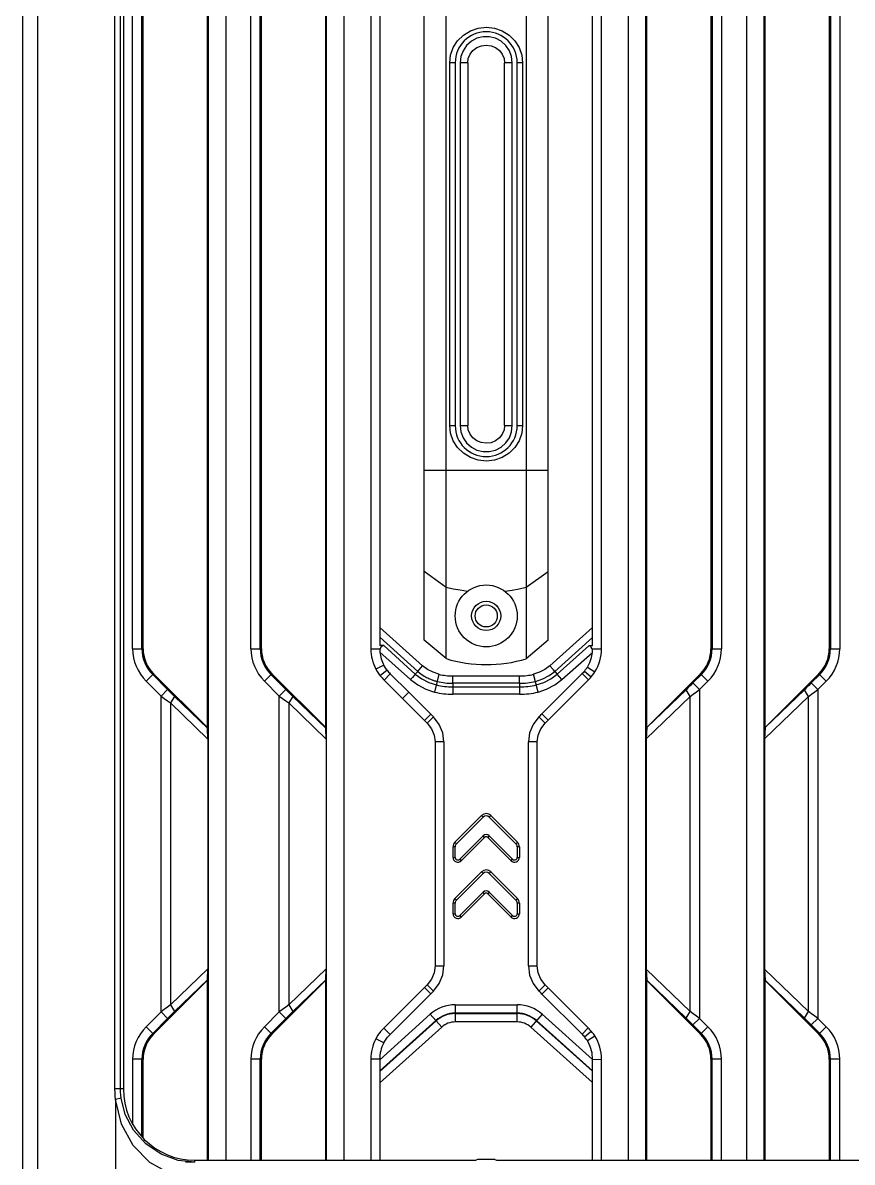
# Model space of a CAD drawing. Header units: millimetres. Extents: x -3132 to 28633, y 682 to 5849.
# Drawn here: x 7383.7 to 7477.4, y 1726.8 to 1855.5 of the extents above; entities that cross this region are included whole.
import ezdxf

# ---------------------------------------------------------------- set-up
doc = ezdxf.new("R2010")
doc.units = ezdxf.units.MM

msp = doc.modelspace()

# ---------------------------------------------------------------- linework, layer by layer
at = {"linetype": 'Continuous'}
for p, q in [((7383.661, 1715.92), (7383.661, 2695.146)), ((7385.328, 2694.142), (7385.328, 1716.924)), ((7452.059, 1950.619), (7452.059, 1727.033)), ((7465.429, 1950.619), (7465.429, 1727.033)), ((7454.052, 1727.033), (7454.052, 1949.713)), ((7467.422, 1727.033), (7467.422, 1949.713)), ((7394.08, 1735.099), (7394.08, 1927.45)), ((7419.997, 1727.033), (7419.997, 1927.38)), ((7418, 1727.033), (7418, 1925.383)), ((7406.627, 1727.033), (7406.627, 1914.01)), ((7404.63, 1727.033), (7404.63, 1912.013)), ((7394.697, 1735.099), (7394.697, 1906.848)), ((7395.028, 1900.351), (7395.028, 1735.099)), ((7404.488, 1885.119), (7404.488, 1775.947)), ((7417.858, 1885.119), (7417.858, 1775.947)), ((7454.197, 1775.941), (7454.197, 1885.13)), ((7467.567, 1775.941), (7467.567, 1885.13)), ((7431.492, 1783.707), (7431.492, 1877.359)), ((7440.559, 1877.371), (7440.559, 1783.695)), ((7396.074, 1784.83), (7396.074, 1876.236)), ((7397.128, 1784.83), (7397.128, 1876.236)), ((7397.262, 1784.83), (7397.262, 1876.236)), ((7409.444, 1784.83), (7409.444, 1876.236)), ((7410.498, 1784.83), (7410.498, 1876.236)), ((7410.632, 1784.83), (7410.632, 1876.236)), ((7422.998, 1876.236), (7422.998, 1784.83)), ((7424, 1876.157), (7424, 1785.176)), ((7448.058, 1785.155), (7448.058, 1876.18)), ((7449.058, 1784.83), (7449.058, 1876.226)), ((7461.424, 1876.236), (7461.424, 1784.83)), ((7461.558, 1876.236), (7461.558, 1784.83)), ((7462.612, 1876.236), (7462.612, 1784.83)), ((7474.794, 1876.236), (7474.794, 1784.83)), ((7474.928, 1876.236), (7474.928, 1784.83)), ((7475.982, 1876.236), (7475.982, 1784.83)), ((7429.028, 1785.798), (7429.028, 1875.267)), ((7443.028, 1785.788), (7443.028, 1875.278)), ((7432.528, 1851.033), (7431.906, 1851.033)), ((7431.906, 1810.033), (7431.906, 1851.033)), ((7432.528, 1851.033), (7432.528, 1810.033)), ((7433.943, 1851.033), (7433.078, 1851.033)), ((7433.078, 1851.033), (7433.078, 1810.033)), ((7433.943, 1851.033), (7433.943, 1810.033)), ((7438.978, 1851.033), (7438.111, 1851.033)), ((7438.111, 1810.033), (7438.111, 1851.033)), ((7438.978, 1810.033), (7438.978, 1851.033)), ((7440.149, 1851.033), (7439.528, 1851.033)), ((7439.528, 1810.033), (7439.528, 1851.033)), ((7440.149, 1851.033), (7440.149, 1810.033)), ((7431.906, 1810.033), (7432.528, 1810.033)), ((7433.078, 1810.033), (7433.943, 1810.033)), ((7438.111, 1810.033), (7438.978, 1810.033)), ((7439.528, 1810.033), (7440.149, 1810.033)), ((7429.028, 1805.007), (7443.028, 1805.007)), ((7431.492, 1791.758), (7429.028, 1793.534)), ((7443.028, 1793.525), (7440.559, 1791.748)), ((7428.842, 1782.894), (7424, 1787.238)), ((7448.058, 1787.214), (7443.221, 1782.888)), ((7428.292, 1782.269), (7424.002, 1786.118)), ((7431.492, 1783.707), (7429.028, 1785.798)), ((7443.028, 1785.788), (7440.559, 1783.695)), ((7448.058, 1786.098), (7443.771, 1782.263)), ((7396.074, 1784.83), (7397.262, 1784.83)), ((7409.444, 1784.83), (7410.632, 1784.83)), ((7422.998, 1784.83), (7424.047, 1784.83)), ((7424.443, 1785.176), (7424.001, 1785.175)), ((7424.017, 1784.441), (7427.468, 1781.344)), ((7424.443, 1785.176), (7428.019, 1781.968)), ((7444.044, 1781.962), (7447.613, 1785.155)), ((7444.593, 1781.337), (7448.035, 1784.416)), ((7448.058, 1785.155), (7447.613, 1785.155)), ((7448.001, 1784.83), (7449.058, 1784.83)), ((7461.424, 1784.83), (7462.612, 1784.83)), ((7474.794, 1784.83), (7475.982, 1784.83)), ((7424.459, 1782.965), (7423.572, 1782.504)), ((7398.434, 1782.001), (7397.594, 1781.161)), ((7400.027, 1780.219), (7398.339, 1781.906)), ((7404.488, 1775.947), (7398.434, 1782.001)), ((7411.804, 1782.001), (7410.964, 1781.161)), ((7413.397, 1780.219), (7411.709, 1781.906)), ((7417.858, 1775.947), (7411.804, 1782.001)), ((7424.826, 1782.396), (7424.04, 1781.777)), ((7425.176, 1782.008), (7424.486, 1781.283)), ((7427.278, 1779.923), (7425.176, 1782.008)), ((7428.292, 1782.269), (7428.019, 1781.968)), ((7428.292, 1782.269), (7428.438, 1782.437)), ((7428.438, 1782.437), (7428.842, 1782.894)), ((7430.691, 1781.939), (7430.199, 1779.928)), ((7432.246, 1781.764), (7439.811, 1781.764)), ((7441.884, 1779.931), (7441.388, 1781.941)), ((7446.882, 1782.027), (7442.326, 1777.471)), ((7443.622, 1782.429), (7443.222, 1782.888)), ((7443.771, 1782.263), (7443.622, 1782.429)), ((7443.771, 1782.263), (7444.044, 1781.962)), ((7444.593, 1781.337), (7444.044, 1781.962)), ((7446.882, 1782.027), (7447.583, 1781.314)), ((7447.137, 1782.303), (7447.902, 1781.659)), ((7447.459, 1782.728), (7448.31, 1782.203)), ((7460.252, 1782.001), (7454.197, 1775.941)), ((7460.347, 1781.906), (7459.397, 1780.956)), ((7461.092, 1781.161), (7460.252, 1782.001)), ((7473.622, 1782.001), (7467.567, 1775.941)), ((7473.717, 1781.906), (7472.767, 1780.956)), ((7474.462, 1781.161), (7473.622, 1782.001)), ((7397.594, 1781.161), (7399.282, 1779.474)), ((7410.964, 1781.161), (7412.652, 1779.474)), ((7424.486, 1781.283), (7426.572, 1779.215)), ((7430.42, 1781.149), (7430.494, 1781.13)), ((7432.254, 1780.932), (7432.252, 1780.526)), ((7432.252, 1780.526), (7439.804, 1780.526)), ((7439.802, 1780.932), (7432.254, 1780.932)), ((7439.802, 1780.932), (7439.804, 1780.526)), ((7443.034, 1776.763), (7447.583, 1781.314)), ((7459.397, 1780.956), (7460.142, 1780.211)), ((7460.142, 1780.211), (7461.092, 1781.161)), ((7472.767, 1780.956), (7473.512, 1780.211)), ((7473.512, 1780.211), (7474.462, 1781.161)), ((7399.282, 1779.474), (7400.027, 1780.219)), ((7399.282, 1743.805), (7399.282, 1779.474)), ((7400.813, 1779.446), (7400.351, 1778.7)), ((7404.523, 1775.863), (7400.813, 1779.446)), ((7412.652, 1779.474), (7413.397, 1780.219)), ((7412.652, 1743.805), (7412.652, 1779.474)), ((7414.183, 1779.446), (7413.721, 1778.7)), ((7417.893, 1775.863), (7414.183, 1779.446)), ((7427.278, 1779.923), (7426.572, 1779.215)), ((7426.572, 1779.215), (7429.069, 1776.713)), ((7429.776, 1777.42), (7427.278, 1779.923)), ((7439.797, 1779.694), (7432.259, 1779.694)), ((7454.112, 1774.647), (7459.073, 1779.438)), ((7458.611, 1780.183), (7454.184, 1775.909)), ((7459.073, 1779.438), (7458.611, 1780.183)), ((7459.073, 1743.841), (7459.073, 1779.438)), ((7460.142, 1780.211), (7460.142, 1743.068)), ((7467.482, 1774.647), (7472.443, 1779.438)), ((7471.981, 1780.183), (7467.554, 1775.909)), ((7472.443, 1779.438), (7471.981, 1780.183)), ((7472.443, 1743.841), (7472.443, 1779.438)), ((7473.512, 1780.211), (7473.512, 1743.068)), ((7400.351, 1778.7), (7404.591, 1774.605)), ((7400.351, 1778.7), (7400.351, 1744.578)), ((7413.721, 1778.7), (7417.961, 1774.605)), ((7413.721, 1778.7), (7413.721, 1744.578)), ((7429.776, 1777.42), (7429.069, 1776.713)), ((7430.063, 1777.134), (7429.356, 1776.428)), ((7441.985, 1777.132), (7442.694, 1776.426)), ((7442.326, 1777.471), (7443.034, 1776.763)), ((7404.488, 1775.947), (7404.523, 1775.863)), ((7404.591, 1774.605), (7404.523, 1775.863)), ((7417.858, 1775.947), (7417.893, 1775.863)), ((7417.961, 1774.605), (7417.893, 1775.863)), ((7454.181, 1775.911), (7454.112, 1774.647)), ((7454.198, 1775.941), (7454.181, 1775.911)), ((7467.551, 1775.911), (7467.482, 1774.647)), ((7467.568, 1775.941), (7467.551, 1775.911)), ((7404.591, 1774.605), (7404.591, 1748.674)), ((7417.961, 1774.605), (7417.961, 1748.674)), ((7430.251, 1774.291), (7430.251, 1748.987)), ((7431.252, 1774.291), (7430.252, 1774.291)), ((7431.252, 1774.291), (7431.251, 1748.987)), ((7441.803, 1774.292), (7440.803, 1774.292)), ((7440.803, 1748.988), (7440.803, 1774.292)), ((7441.803, 1748.987), (7441.803, 1774.292)), ((7454.112, 1774.647), (7454.112, 1748.631)), ((7467.482, 1774.647), (7467.482, 1748.631)), ((7435.498, 1765.977), (7432.498, 1762.977)), ((7432.675, 1762.801), (7435.675, 1765.801)), ((7435.675, 1765.801), (7435.498, 1765.977)), ((7436.558, 1765.977), (7436.382, 1765.801)), ((7436.382, 1765.801), (7439.382, 1762.801)), ((7439.558, 1762.977), (7436.558, 1765.977)), ((7435.675, 1763.679), (7433.04, 1761.045)), ((7435.851, 1763.503), (7435.675, 1763.679)), ((7436.382, 1763.679), (7436.205, 1763.503)), ((7439.016, 1761.045), (7436.382, 1763.679)), ((7432.528, 1762.447), (7432.278, 1762.447)), ((7432.278, 1761.257), (7432.278, 1762.447)), ((7432.498, 1762.977), (7432.675, 1762.801)), ((7432.528, 1761.257), (7432.528, 1762.447)), ((7433.217, 1760.868), (7435.851, 1763.503)), ((7436.205, 1763.503), (7438.839, 1760.868)), ((7439.382, 1762.801), (7439.558, 1762.977)), ((7439.778, 1762.447), (7439.528, 1762.447)), ((7439.528, 1762.447), (7439.528, 1761.257)), ((7439.778, 1762.447), (7439.778, 1761.257)), ((7432.278, 1761.257), (7432.528, 1761.257)), ((7439.528, 1761.257), (7439.778, 1761.257)), ((7433.04, 1761.045), (7433.217, 1760.868)), ((7438.839, 1760.868), (7439.016, 1761.045)), ((7435.498, 1759.614), (7432.498, 1756.614)), ((7432.675, 1756.437), (7435.675, 1759.437)), ((7435.675, 1759.437), (7435.498, 1759.614)), ((7436.558, 1759.614), (7436.382, 1759.437)), ((7436.382, 1759.437), (7439.382, 1756.437)), ((7439.558, 1756.614), (7436.558, 1759.614)), ((7435.675, 1757.315), (7433.04, 1754.681)), ((7435.851, 1757.139), (7435.675, 1757.315)), ((7436.382, 1757.315), (7436.205, 1757.139)), ((7439.016, 1754.681), (7436.382, 1757.315)), ((7432.528, 1756.083), (7432.278, 1756.083)), ((7432.278, 1754.893), (7432.278, 1756.083)), ((7432.498, 1756.614), (7432.675, 1756.437)), ((7432.528, 1754.893), (7432.528, 1756.083)), ((7433.217, 1754.504), (7435.851, 1757.139)), ((7436.205, 1757.139), (7438.839, 1754.504)), ((7439.382, 1756.437), (7439.558, 1756.614)), ((7439.778, 1756.083), (7439.528, 1756.083)), ((7439.528, 1756.083), (7439.528, 1754.893)), ((7439.778, 1756.083), (7439.778, 1754.893)), ((7432.278, 1754.893), (7432.528, 1754.893)), ((7433.04, 1754.681), (7433.217, 1754.504)), ((7438.839, 1754.504), (7439.016, 1754.681)), ((7439.528, 1754.893), (7439.778, 1754.893)), ((7404.591, 1748.674), (7400.351, 1744.578)), ((7404.523, 1747.416), (7404.591, 1748.674)), ((7417.961, 1748.674), (7413.721, 1744.578)), ((7417.893, 1747.416), (7417.961, 1748.674)), ((7430.251, 1748.987), (7431.251, 1748.987)), ((7440.803, 1748.988), (7441.803, 1748.988)), ((7459.073, 1743.841), (7454.112, 1748.631)), ((7454.112, 1748.631), (7454.181, 1747.363)), ((7472.443, 1743.841), (7467.482, 1748.631)), ((7467.482, 1748.631), (7467.551, 1747.363)), ((7398.434, 1741.277), (7404.488, 1747.332)), ((7400.813, 1743.833), (7404.523, 1747.416)), ((7404.488, 1747.332), (7404.523, 1747.416)), ((7404.488, 1747.332), (7404.488, 1727.033)), ((7411.804, 1741.277), (7417.858, 1747.332)), ((7414.183, 1743.833), (7417.893, 1747.416)), ((7417.858, 1747.332), (7417.893, 1747.416)), ((7417.858, 1747.332), (7417.858, 1727.033)), ((7454.186, 1747.367), (7458.611, 1743.096)), ((7454.197, 1747.342), (7460.252, 1741.277)), ((7454.197, 1727.033), (7454.197, 1747.342)), ((7467.556, 1747.367), (7471.981, 1743.096)), ((7467.567, 1747.342), (7473.622, 1741.277)), ((7467.567, 1727.033), (7467.567, 1747.342)), ((7429.057, 1746.554), (7424.464, 1741.973)), ((7425.165, 1741.26), (7429.763, 1745.846)), ((7429.763, 1745.846), (7429.057, 1746.554)), ((7430.069, 1746.15), (7429.361, 1746.856)), ((7441.99, 1746.142), (7442.698, 1746.849)), ((7443.024, 1746.524), (7442.317, 1745.817)), ((7442.317, 1745.817), (7446.871, 1741.263)), ((7447.568, 1741.981), (7443.024, 1746.524)), ((7400.351, 1744.578), (7400.813, 1743.833)), ((7413.721, 1744.578), (7414.183, 1743.833)), ((7432.527, 1744.601), (7439.536, 1744.601)), ((7432.527, 1744.601), (7432.527, 1742.66)), ((7439.536, 1742.66), (7439.536, 1744.601)), ((7399.282, 1743.805), (7397.594, 1742.117)), ((7398.339, 1741.372), (7400.027, 1743.06)), ((7400.027, 1743.06), (7399.282, 1743.805)), ((7412.652, 1743.805), (7410.964, 1742.117)), ((7411.709, 1741.372), (7413.397, 1743.06)), ((7413.397, 1743.06), (7412.652, 1743.805)), ((7429.708, 1743.522), (7423.998, 1738.399)), ((7431.005, 1742.077), (7429.708, 1743.522)), ((7439.536, 1743.653), (7432.527, 1743.653)), ((7432.527, 1743.609), (7439.536, 1743.609)), ((7442.35, 1743.526), (7441.056, 1742.079)), ((7448.058, 1738.429), (7442.35, 1743.526)), ((7458.611, 1743.096), (7459.073, 1743.841)), ((7460.142, 1743.068), (7459.397, 1742.323)), ((7461.092, 1742.117), (7460.142, 1743.068)), ((7471.981, 1743.096), (7472.443, 1743.841)), ((7473.512, 1743.068), (7472.767, 1742.323)), ((7474.462, 1742.117), (7473.512, 1743.068)), ((7397.594, 1742.117), (7398.434, 1741.277)), ((7410.964, 1742.117), (7411.804, 1741.277)), ((7430.342, 1742.816), (7423.998, 1737.124)), ((7423.998, 1737.065), (7430.371, 1742.783)), ((7423.998, 1735.79), (7431.005, 1742.077)), ((7425.165, 1741.26), (7424.464, 1741.973)), ((7439.536, 1742.66), (7432.527, 1742.66)), ((7441.056, 1742.079), (7448.058, 1735.815)), ((7441.688, 1742.787), (7448.058, 1737.088)), ((7448.058, 1737.148), (7441.718, 1742.819)), ((7446.871, 1741.263), (7447.568, 1741.981)), ((7460.347, 1741.372), (7459.397, 1742.323)), ((7460.252, 1741.277), (7461.092, 1742.117)), ((7473.717, 1741.372), (7472.767, 1742.323)), ((7473.622, 1741.277), (7474.462, 1742.117)), ((7424.445, 1740.287), (7423.553, 1740.739)), ((7447.138, 1740.975), (7447.904, 1741.617)), ((7447.46, 1740.549), (7448.306, 1741.084)), ((7397.262, 1738.449), (7396.074, 1738.449)), ((7396.074, 1738.449), (7396.074, 1731.151)), ((7397.128, 1729.738), (7397.128, 1738.449)), ((7397.262, 1729.563), (7397.262, 1738.449)), ((7410.632, 1738.449), (7409.444, 1738.449)), ((7409.444, 1738.449), (7409.444, 1727.033)), ((7410.498, 1727.033), (7410.498, 1738.449)), ((7410.632, 1727.033), (7410.632, 1738.449)), ((7423.998, 1738.449), (7422.998, 1738.449)), ((7422.998, 1738.449), (7422.998, 1727.033)), ((7423.998, 1738.449), (7423.998, 1727.033)), ((7448.058, 1738.429), (7449.058, 1738.439)), ((7448.058, 1727.033), (7448.058, 1738.429)), ((7449.058, 1727.033), (7449.058, 1738.435)), ((7462.612, 1738.449), (7461.424, 1738.449)), ((7461.424, 1738.449), (7461.424, 1727.033)), ((7461.558, 1727.033), (7461.558, 1738.449)), ((7462.612, 1727.033), (7462.612, 1738.449)), ((7475.982, 1738.449), (7474.794, 1738.449)), ((7474.794, 1738.449), (7474.794, 1727.033)), ((7474.928, 1727.033), (7474.928, 1738.449)), ((7475.982, 1727.033), (7475.982, 1738.449)), ((7395.028, 1735.099), (7394.08, 1735.099)), ((7394.764, 1734.06), (7394.151, 1733.904)), ((7394.151, 1733.904), (7394.151, 1717.115)), ((7403.094, 1727.033), (7433.954, 1727.033)), ((7403.094, 1726.816), (7403.094, 1727.033)), ((7435.041, 1727.103), (7434.946, 1727.065)), ((7437.015, 1727.103), (7435.041, 1727.103)), ((7437.015, 1727.103), (7437.111, 1727.065)), ((7438.102, 1727.033), (7503.543, 1727.033))]:
    msp.add_line(p, q, dxfattribs=at)
for points in [[(7431.906, 1851.033), (7432.002, 1851.893), (7432.311, 1852.76), (7432.797, 1853.517), (7433.446, 1854.151), (7434.237, 1854.635), (7435.108, 1854.932), (7436.046, 1855.033)], [(7436.046, 1855.033), (7436.968, 1854.927), (7437.835, 1854.628), (7438.624, 1854.139), (7439.272, 1853.499), (7439.754, 1852.74), (7440.056, 1851.877), (7440.149, 1851.033)], [(7438.978, 1851.033), (7438.896, 1851.726), (7438.645, 1852.393), (7438.241, 1852.984), (7437.705, 1853.46), (7437.074, 1853.791), (7436.383, 1853.961), (7435.673, 1853.962), (7434.983, 1853.791), (7434.35, 1853.459), (7433.816, 1852.984), (7433.411, 1852.393), (7433.161, 1851.726), (7433.078, 1851.033)], [(7433.943, 1851.033), (7434.008, 1851.524), (7434.208, 1852.002), (7434.534, 1852.421), (7434.969, 1852.75), (7435.48, 1852.958), (7436.027, 1853.029), (7436.576, 1852.958), (7437.087, 1852.749), (7437.521, 1852.421), (7437.847, 1852.001), (7438.047, 1851.524), (7438.111, 1851.033)], [(7436.046, 1806.033), (7435.117, 1806.132), (7434.243, 1806.428), (7433.446, 1806.915), (7432.792, 1807.555), (7432.306, 1808.317), (7432, 1809.184), (7431.906, 1810.033)], [(7433.078, 1810.033), (7433.161, 1809.339), (7433.411, 1808.671), (7433.817, 1808.08), (7434.353, 1807.605), (7434.987, 1807.273), (7435.676, 1807.104), (7436.381, 1807.104), (7437.071, 1807.273), (7437.703, 1807.605), (7438.239, 1808.08), (7438.645, 1808.671), (7438.895, 1809.339), (7438.978, 1810.033)], [(7438.111, 1810.033), (7438.047, 1809.542), (7437.847, 1809.065), (7437.521, 1808.645), (7437.088, 1808.317), (7436.578, 1808.108), (7436.025, 1808.037), (7435.476, 1808.109), (7434.966, 1808.318), (7434.532, 1808.646), (7434.206, 1809.066), (7434.008, 1809.543), (7433.943, 1810.033)], [(7440.149, 1810.033), (7440.054, 1809.178), (7439.748, 1808.315), (7439.268, 1807.561), (7438.626, 1806.928), (7437.842, 1806.442), (7436.978, 1806.141), (7436.046, 1806.033)], [(7433.9, 1791.311), (7433.09, 1791.425), (7432.287, 1791.574), (7431.492, 1791.758)], [(7440.559, 1791.748), (7439.768, 1791.566), (7438.968, 1791.419), (7438.161, 1791.308)], [(7424.047, 1784.83), (7424.021, 1784.712), (7424.011, 1784.582), (7424.017, 1784.441)], [(7424.441, 1785.176), (7424.27, 1785.135), (7424.137, 1785.016), (7424.047, 1784.83)], [(7447.459, 1782.729), (7447.736, 1783.26), (7447.929, 1783.827), (7448.035, 1784.416)], [(7448.001, 1784.83), (7447.907, 1785.01), (7447.775, 1785.119), (7447.613, 1785.155)], [(7448.035, 1784.416), (7448.042, 1784.567), (7448.031, 1784.706), (7448.001, 1784.83)], [(7424.826, 1782.396), (7424.688, 1782.583), (7424.566, 1782.773), (7424.459, 1782.965)], [(7423.572, 1782.504), (7423.709, 1782.258), (7423.865, 1782.016), (7424.04, 1781.777)], [(7428.019, 1781.968), (7427.872, 1781.8), (7427.682, 1781.585), (7427.468, 1781.344)], [(7428.019, 1781.968), (7428.744, 1781.433), (7429.545, 1781.019), (7430.397, 1780.736)], [(7428.292, 1782.269), (7428.502, 1782.104), (7428.688, 1781.961), (7428.857, 1781.841), (7429.015, 1781.742), (7429.161, 1781.658), (7429.295, 1781.586), (7429.418, 1781.524), (7429.532, 1781.469), (7429.636, 1781.422), (7429.733, 1781.38), (7429.822, 1781.344), (7429.905, 1781.312), (7429.981, 1781.284), (7430.052, 1781.26), (7430.118, 1781.238), (7430.178, 1781.218), (7430.234, 1781.201), (7430.286, 1781.186), (7430.334, 1781.172), (7430.379, 1781.16), (7430.42, 1781.149)], [(7430.691, 1781.939), (7430.024, 1782.161), (7429.401, 1782.483), (7428.842, 1782.894)], [(7432.254, 1780.932), (7432.254, 1781.155), (7432.246, 1781.764)], [(7439.802, 1780.932), (7439.806, 1781.155), (7439.808, 1781.442), (7439.811, 1781.764)], [(7443.221, 1782.888), (7442.671, 1782.484), (7442.053, 1782.164), (7441.388, 1781.941)], [(7441.587, 1781.133), (7442.436, 1781.423), (7443.163, 1781.811), (7443.771, 1782.263)], [(7441.684, 1780.739), (7442.526, 1781.019), (7443.317, 1781.427), (7444.044, 1781.962)], [(7447.137, 1782.303), (7447.054, 1782.207), (7446.969, 1782.114), (7446.882, 1782.027)], [(7447.137, 1782.303), (7447.185, 1782.36), (7447.228, 1782.413), (7447.268, 1782.463), (7447.304, 1782.509), (7447.336, 1782.553), (7447.366, 1782.593), (7447.392, 1782.631), (7447.416, 1782.666), (7447.437, 1782.699), (7447.459, 1782.729)], [(7447.583, 1781.314), (7447.692, 1781.424), (7447.798, 1781.539), (7447.902, 1781.659)], [(7447.902, 1781.659), (7448.05, 1781.84), (7448.186, 1782.021), (7448.31, 1782.203)], [(7427.468, 1781.344), (7428.298, 1780.731), (7429.215, 1780.255), (7430.199, 1779.928)], [(7432.252, 1780.526), (7432.252, 1780.303), (7432.259, 1779.694)], [(7439.804, 1780.526), (7439.801, 1780.303), (7439.797, 1779.694)], [(7441.884, 1779.931), (7442.862, 1780.258), (7443.772, 1780.73), (7444.593, 1781.337)], [(7459.397, 1780.956), (7459.127, 1780.688), (7458.865, 1780.43), (7458.611, 1780.183)], [(7472.767, 1780.956), (7472.497, 1780.688), (7472.235, 1780.43), (7471.981, 1780.183)], [(7399.282, 1779.474), (7399.644, 1779.208), (7400.001, 1778.951), (7400.351, 1778.7)], [(7400.813, 1779.446), (7400.559, 1779.693), (7400.296, 1779.95), (7400.027, 1780.219)], [(7412.652, 1779.474), (7413.014, 1779.208), (7413.371, 1778.951), (7413.721, 1778.7)], [(7414.183, 1779.446), (7413.929, 1779.693), (7413.666, 1779.95), (7413.397, 1780.219)], [(7459.073, 1779.438), (7459.423, 1779.688), (7459.78, 1779.946), (7460.142, 1780.211)], [(7472.443, 1779.438), (7472.793, 1779.688), (7473.15, 1779.946), (7473.512, 1780.211)], [(7431.251, 1774.291), (7431.116, 1775.313), (7430.717, 1776.279), (7430.063, 1777.134)], [(7441.985, 1777.132), (7441.335, 1776.276), (7440.937, 1775.311), (7440.803, 1774.291)], [(7429.356, 1776.428), (7429.851, 1775.779), (7430.15, 1775.054), (7430.251, 1774.291)], [(7441.803, 1774.292), (7441.904, 1775.054), (7442.202, 1775.778), (7442.694, 1776.426)], [(7430.251, 1748.987), (7430.151, 1748.226), (7429.852, 1747.503), (7429.361, 1746.856)], [(7430.069, 1746.15), (7430.719, 1747.004), (7431.117, 1747.968), (7431.251, 1748.987)], [(7440.803, 1748.988), (7440.938, 1747.965), (7441.337, 1746.999), (7441.99, 1746.142)], [(7442.698, 1746.849), (7442.203, 1747.498), (7441.904, 1748.224), (7441.803, 1748.987)], [(7454.192, 1747.338), (7454.189, 1747.348), (7454.189, 1747.357), (7454.186, 1747.367)], [(7467.562, 1747.338), (7467.559, 1747.348), (7467.559, 1747.357), (7467.556, 1747.367)], [(7400.351, 1744.578), (7400.001, 1744.328), (7399.644, 1744.07), (7399.282, 1743.805)], [(7413.721, 1744.578), (7413.371, 1744.328), (7413.014, 1744.07), (7412.652, 1743.805)], [(7400.027, 1743.06), (7400.297, 1743.329), (7400.559, 1743.586), (7400.813, 1743.833)], [(7413.397, 1743.06), (7413.667, 1743.329), (7413.929, 1743.586), (7414.183, 1743.833)], [(7458.611, 1743.096), (7458.865, 1742.849), (7459.128, 1742.591), (7459.397, 1742.323)], [(7460.142, 1743.068), (7459.78, 1743.333), (7459.423, 1743.591), (7459.073, 1743.841)], [(7471.981, 1743.096), (7472.235, 1742.849), (7472.498, 1742.591), (7472.767, 1742.323)], [(7473.512, 1743.068), (7473.15, 1743.333), (7472.793, 1743.591), (7472.443, 1743.841)], [(7424.464, 1741.973), (7424.099, 1741.575), (7423.794, 1741.159), (7423.553, 1740.738)], [(7447.904, 1741.617), (7447.794, 1741.745), (7447.682, 1741.866), (7447.568, 1741.981)], [(7424.445, 1740.287), (7424.636, 1740.619), (7424.876, 1740.946), (7425.165, 1741.26)], [(7446.871, 1741.263), (7446.962, 1741.172), (7447.051, 1741.076), (7447.138, 1740.975)], [(7447.459, 1740.549), (7447.361, 1740.693), (7447.256, 1740.831), (7447.138, 1740.975)], [(7448.058, 1738.429), (7447.992, 1739.171), (7447.791, 1739.883), (7447.459, 1740.549)], [(7448.305, 1741.084), (7448.183, 1741.263), (7448.05, 1741.439), (7447.904, 1741.617)], [(7394.151, 1733.904), (7394.112, 1734.301), (7394.088, 1734.7), (7394.08, 1735.099)], [(7394.764, 1734.06), (7394.727, 1734.405), (7394.705, 1734.752), (7394.697, 1735.099)], [(7403.094, 1726.816), (7401.228, 1727.023), (7399.291, 1727.716), (7397.552, 1728.88), (7396.17, 1730.417), (7395.226, 1732.208), (7394.764, 1734.06)], [(7402.459, 1725.058), (7400.215, 1725.567), (7398.015, 1726.794), (7396.148, 1728.688), (7394.82, 1731.119), (7394.151, 1733.904)], [(7403.094, 1726.816), (7402.741, 1726.815), (7402.387, 1726.814), (7402.032, 1726.812)]]:
    msp.add_lwpolyline(points, dxfattribs=at)
for radius in [3.5, 1.65, 1.25]:
    msp.add_circle((7436.028, 1788.533), radius, dxfattribs=at)
for centre, radius, start, end in [((7436.028, 1851.033), 3.5, 0.00002, 180.00002), ((7436.028, 1810.033), 3.5, 180.00002, 0), ((7401.262, 1784.83), 5.188, 180.00001, 225), ((7401.262, 1784.83), 4.134, 180, 225), ((7401.262, 1784.83), 4, 180.00001, 225), ((7414.632, 1784.83), 5.188, 180.00001, 225), ((7414.632, 1784.83), 4.134, 180, 225), ((7414.632, 1784.83), 4, 180.00001, 225), ((7427.998, 1784.83), 5, 180.00002, 207.71825), ((7427.998, 1784.83), 4, 185.58183, 207.78568), ((7444.058, 1784.83), 4.998, 328.28646, 0.00762), ((7457.424, 1784.83), 4, 314.99932, 0), ((7457.424, 1784.83), 4.134, 315, 0), ((7457.424, 1784.83), 5.188, 315, 360), ((7470.794, 1784.83), 4, 314.99932, 0), ((7470.794, 1784.83), 4.134, 315, 0), ((7470.794, 1784.83), 5.188, 315, 360), ((7427.912, 1784.823), 4.926, 218.19037, 225.93408), ((7427.912, 1784.823), 3.926, 218.18979, 225.81563), ((7432.143, 1787.869), 6.105, 256.24513, 270.96986), ((7439.922, 1787.874), 6.111, 268.95345, 283.87387), ((7432.143, 1787.869), 7.343, 256.2454, 270.85433), ((7432.143, 1787.869), 6.937, 256.2454, 270.91771), ((7439.922, 1787.874), 6.943, 269.00943, 283.87321), ((7439.922, 1787.874), 7.349, 269.0774, 283.87321), ((7432.143, 1787.869), 8.175, 256.24562, 270.81432), ((7439.922, 1787.874), 8.181, 269.12028, 283.87341), ((7485.362, 1833.152), 79.714, 225.07472, 225.36551), ((7485.362, 1833.152), 78.714, 225.07549, 225.37047), ((7386.532, 1833.261), 78.902, 314.65299, 315.00212), ((7386.532, 1833.261), 79.902, 314.65883, 315.00212), ((7436.028, 1765.447), 0.75, 45.00003, 134.99998), ((7436.028, 1765.447), 0.5, 45.00005, 134.99998), ((7436.028, 1763.326), 0.5, 44.99999, 134.99998), ((7433.028, 1762.447), 0.75, 135, 179.99994), ((7433.028, 1762.447), 0.5, 135, 179.99995), ((7436.028, 1763.326), 0.25, 44.99997, 134.99998), ((7439.028, 1762.447), 0.5, 0, 44.99999), ((7439.028, 1762.447), 0.75, 0, 44.99999), ((7432.828, 1761.257), 0.55, 180.00004, 315), ((7432.828, 1761.257), 0.3, 180.00002, 315), ((7439.228, 1761.257), 0.55, 225.00013, 0), ((7439.228, 1761.257), 0.3, 225.00005, 0), ((7436.028, 1759.083), 0.75, 45.00003, 134.99998), ((7436.028, 1759.083), 0.5, 45.00005, 134.99998), ((7436.028, 1756.962), 0.5, 44.99999, 134.99998), ((7436.028, 1756.962), 0.25, 44.99997, 134.99998), ((7433.028, 1756.083), 0.75, 135, 179.99994), ((7433.028, 1756.083), 0.5, 135, 179.99995), ((7439.028, 1756.083), 0.5, 0, 44.99999), ((7439.028, 1756.083), 0.75, 0, 44.99999), ((7432.828, 1754.893), 0.55, 180.00004, 315), ((7432.828, 1754.893), 0.3, 180.00002, 315), ((7439.228, 1754.893), 0.55, 225.00013, 0), ((7439.228, 1754.893), 0.3, 225.00005, 0), ((7485.326, 1690.138), 79.68, 134.61732, 134.92528), ((7485.326, 1690.138), 78.68, 134.61137, 134.92528), ((7386.508, 1690.01), 78.925, 44.99933, 45.33387), ((7386.508, 1690.01), 79.925, 44.99933, 45.3289), ((7432.527, 1740.381), 4.221, 90, 131.89966), ((7439.536, 1740.381), 4.221, 48.18708, 90), ((7432.527, 1740.381), 3.272, 90, 131.89966), ((7432.527, 1740.381), 3.228, 90, 131.89966), ((7439.536, 1740.381), 3.272, 48.18708, 90), ((7439.536, 1740.381), 3.228, 48.18708, 90), ((7401.262, 1738.449), 5.188, 135, 180), ((7414.632, 1738.449), 5.188, 135, 180), ((7432.527, 1740.381), 2.279, 90, 131.89966), ((7439.536, 1740.381), 2.279, 48.18708, 90), ((7457.424, 1738.449), 5.188, 0.00001, 44.99999), ((7470.794, 1738.449), 5.188, 0.00001, 44.99999), ((7401.262, 1738.449), 4.134, 135, 180), ((7401.262, 1738.449), 4, 135, 180), ((7414.632, 1738.449), 4.134, 135, 180), ((7414.632, 1738.449), 4, 135, 180), ((7427.998, 1738.449), 5, 152.75191, 180), ((7444.058, 1738.449), 4.999, 359.84083, 31.81758), ((7457.424, 1738.449), 4, 0, 45.00069), ((7457.424, 1738.449), 4.134, 0.00001, 44.99999), ((7470.794, 1738.449), 4, 0, 45.00069), ((7470.794, 1738.449), 4.134, 0.00001, 44.99999), ((7427.998, 1738.449), 4, 152.65263, 179.99999), ((7403.094, 1735.099), 8.066, 180, 270)]:
    msp.add_arc(centre, radius, start, end, dxfattribs=at)
for centre, major_axis, ratio, start_param, end_param in [((7436.046, 1801.483), (0, -18.45), 0.92139, -0.2711698, 0.2686962), ((7433.954, 1727.068), (0.996, 0), 0.0349208, -1.5707963, -0.0872665), ((7438.102, 1727.068), (0.996, 0), 0.0349208, -3.0543262, -1.5707963)]:
    msp.add_ellipse(centre, major_axis=major_axis, ratio=ratio, start_param=start_param, end_param=end_param, dxfattribs=at)

doc.saveas('drawing.dxf')
